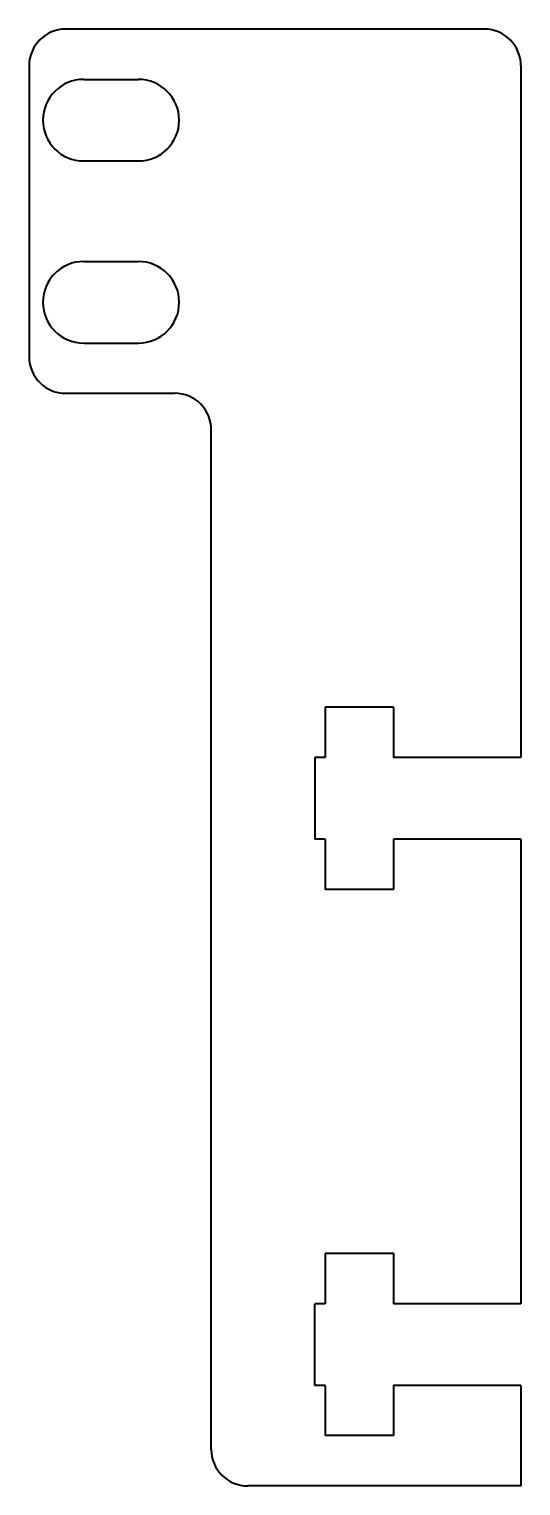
# Model space of a CAD drawing. Header units: inches. Extents: x -0.34 to 0.34, y -1 to 1.
import ezdxf

# ---------------------------------------------------------------- set-up
doc = ezdxf.new("R2010")
doc.units = ezdxf.units.IN
doc.header["$MEASUREMENT"] = 0
doc.layers.add('Visible', color=7, linetype='Continuous', lineweight=40)

msp = doc.modelspace()

# ---------------------------------------------------------------- linework, layer by layer
at = {"layer": 'Visible'}
for p, q in [((0.2875, 1), (-0.2875, 1)), ((-0.3375, 0.95), (-0.3375, 0.55)), ((0.3375, 0.95), (0.3375, 0)), ((-0.2625, 0.931), (-0.1875, 0.931)), ((-0.2625, 0.819), (-0.1875, 0.819)), ((-0.2625, 0.681), (-0.1875, 0.681)), ((-0.2625, 0.569), (-0.1875, 0.569)), ((-0.2875, 0.5), (-0.1375, 0.5)), ((-0.0875, -0.95), (-0.0875, 0.45)), ((0.06875, 0.069), (0.06875, 0)), ((0.1625, 0.069), (0.06875, 0.069)), ((0.1625, 0.069), (0.1625, 0)), ((0.0545, 0), (0.0545, -0.112)), ((0.06875, 0), (0.0545, 0)), ((0.3375, 0), (0.1625, 0)), ((0.06875, -0.112), (0.0545, -0.112)), ((0.06875, -0.112), (0.06875, -0.181)), ((0.3375, -0.112), (0.1625, -0.112)), ((0.1625, -0.112), (0.1625, -0.181)), ((0.3375, -0.112), (0.3375, -0.75)), ((0.1625, -0.181), (0.06875, -0.181)), ((0.06875, -0.681), (0.06875, -0.75)), ((0.1625, -0.681), (0.06875, -0.681)), ((0.1625, -0.681), (0.1625, -0.75)), ((0.0545, -0.862), (0.0545, -0.75)), ((0.06875, -0.75), (0.0545, -0.75)), ((0.3375, -0.75), (0.1625, -0.75)), ((0.06875, -0.862), (0.0545, -0.862)), ((0.06875, -0.862), (0.06875, -0.931)), ((0.3375, -0.862), (0.1625, -0.862)), ((0.1625, -0.862), (0.1625, -0.931)), ((0.3375, -0.862), (0.3375, -1)), ((0.1625, -0.931), (0.06875, -0.931)), ((0.3375, -1), (-0.0375, -1))]:
    msp.add_line(p, q, dxfattribs=at)
for centre, radius, start, end in [((-0.2875, 0.95), 0.05, 90, 180), ((0.2875, 0.95), 0.05, 0, 90), ((-0.2625, 0.875), 0.056, 90, 270), ((-0.1875, 0.875), 0.056, 270, 90), ((-0.2625, 0.625), 0.056, 90, 270), ((-0.1875, 0.625), 0.056, 270, 90), ((-0.2875, 0.55), 0.05, 180, 270), ((-0.1375, 0.45), 0.05, 0, 90), ((-0.0375, -0.95), 0.05, 180, 270)]:
    msp.add_arc(centre, radius, start, end, dxfattribs=at)

doc.saveas('drawing.dxf')
